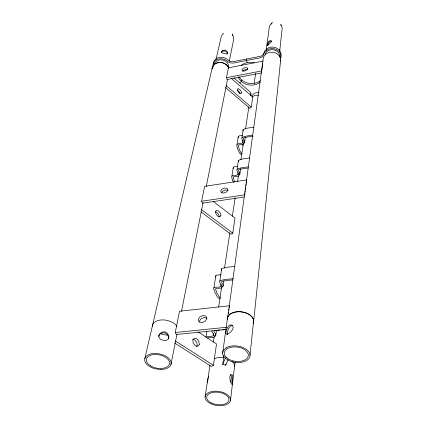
<?xml version="1.0" encoding="UTF-8"?>
<svg xmlns="http://www.w3.org/2000/svg" width="427" height="427" viewBox="0 0 427 427"><rect width="100%" height="100%" fill="white"/><g stroke="black" fill="none" stroke-linecap="round" stroke-linejoin="round"><path stroke-width="0.64" d="M207.565 382.395L209.892 365.032M230.473 400.425L235.096 362.133M212.07 330.776L212.016 331.726L213.815 334.645C212.502 337.954 208.307 335.355 205.953 337.106L206.865 331.427M234.642 266.4C230.281 267.11 225.686 266.822 221.629 268.738L219.643 282.412L221.303 285.332C220.161 288.588 216.094 286.143 213.884 287.883L213.697 289.276L214.984 291.977L215.08 293.141L216.046 294.198L217.386 297.016L218.784 298.179L220.369 298.361M221.538 270.174L221.629 268.738M249.539 157.931C245.797 158.689 241.794 158.54 238.394 160.44L236.921 170.688L238.277 173.506C237.711 175.721 235.144 175.476 233.355 175.396L231.904 176.143L231.712 177.509L232.811 181.278L233.612 182.292M238.287 161.838L238.394 160.44M253.766 127.145C250.201 127.908 246.374 127.79 243.155 129.669L241.815 139.031L243.091 141.801L242.285 143.146L241.372 143.621L238.399 143.691L237.012 144.433L236.825 145.783L237.85 149.487L239.627 153.186L240.737 154.28L241.879 154.403M243.048 131.046L243.155 129.669M232.688 382.064L232.72 375.317L231.498 374.495L230.463 375.013L229.843 376.753C229.598 379.603 230.783 382.165 231.994 384.642L232.619 382.661M227.26 334.581C227.271 331.389 228.215 328.23 230.548 325.945L232.651 325.726M250.046 355.211L253.59 320.976M253.697 321.077L280.646 60.1M207.575 338.291L208.376 337.608L213.681 337.431L215.763 335.489L215.443 333.594L213.911 331.528L214.434 330.712L220.006 329.879M220.359 297.235L219.078 296.808L217.743 293.989L216.777 292.933L216.686 291.764L215.4 289.058L216.158 288.364L221.149 288.129L223.124 286.159L222.841 284.254L221.421 282.199L221.923 281.372L227.666 280.304L232.918 279.957M279.674 51.608L282.178 28.177L281.729 25.946L280.795 24.398L281.035 25.599M235.069 182.051L234.268 181.037L233.169 177.269L233.831 176.57L238.095 176.244L239.814 174.28L239.606 172.423L238.442 170.442L238.885 169.62L243.796 168.473L248.188 168.046M242.04 153.33L241.009 152.941L239.237 149.247L238.213 145.532L238.848 144.844L242.899 144.502L244.548 142.554L244.361 140.729L243.262 138.78L243.689 137.974L248.359 136.816L253.083 136.277M223.972 355.424L222.745 364.482L225.76 365.176L225.931 363.879M266.176 50.487L269.218 27.76L269.731 25.567L272.266 22.61L271.113 24.093M215.667 277.048L215.859 275.655L217.514 274.919L221.127 274.929M228.029 316.845L228.205 315.542M228.477 313.589L228.653 312.281M228.92 310.328L229.102 309.02M229.278 307.718L229.545 305.764L179.521 311.235L175.246 332.51L176.303 334.496L226.225 329.452M244.917 193.543L244.735 194.845L201.629 201.24L202.457 203.193L244.175 197.034M245.093 192.246L245.269 190.944M245.45 189.647L245.717 187.699M245.984 185.75L246.16 184.448M246.336 183.151L246.603 181.203M262.424 65.689L261.703 70.941L226.465 77.693L227.089 79.502L261.623 72.91M262.605 64.376L262.781 63.063M222.638 353.337L227.313 319.289A13.205 8.268 7.3 0 1 241.719 311.865A13.205 8.268 7.3 0 1 253.254 322.897M233.142 168.644L233.329 167.283L234.765 166.535L237.85 166.482M238.117 137.772L238.303 136.432L239.67 135.69L242.605 135.621M174.595 342.993L211.317 366.435L213.399 365.293L216.521 343.991L198.155 331.912M201.021 211.909L230.996 234.316L232.784 233.115L234.994 218.042L213.068 201.33M225.536 87.556L249.774 108.277L251.263 107.108L252.747 96.988L231.445 78.552M254.188 83.206L255.624 73.46M215.763 335.489L216.521 330.429M223.124 286.159L223.892 280.998M239.814 174.28L240.668 168.58M244.548 142.554L245.376 137.014M213.676 333.519L213.388 335.414L215.149 336.156M221.186 284.174L220.892 286.106L222.542 286.832M238.202 172.369L237.914 174.269L239.301 174.953M243.112 140.093L242.739 142.554L244.057 143.221M205.12 396.635L207.789 378.946M213.361 342.038L214.157 336.77M218.635 307.12L221.618 287.35M224.501 268.241L229.875 232.662M232.363 216.19L235.144 197.738M237.535 181.923L238.426 175.993M240.913 159.522L243.305 143.707M245.589 128.554L248.872 106.809M213.884 287.883L215.859 275.655M231.904 176.143L233.329 167.283M237.012 144.433L238.303 136.432M246.683 58.99L246.427 60.511L247.105 62.625M279.461 50.621L279.664 49.42M241.698 79.956L241.436 81.504L239.734 82.902M250.788 94.698L250.985 93.588M250.654 95.707L250.943 94.041L250.297 92.301L249.421 91.303L233.831 77.783M267.884 45.673L268.225 43.784L269.554 41.713L271.577 41.152M230.868 382.565L231.397 377.457L231.237 375.44L230.42 374.895M170.949 364.525L176.97 334.165M181.507 311.315L203.044 202.761M206.289 186.412L227.564 79.16M229.272 61.242L233.628 39.69L233.713 37.507L232.213 33.973L232.838 35.404M201.629 201.24L204.618 186.38L246.785 179.9M226.465 77.693L228.445 67.84L263.053 61.093M216.083 59.209L221.277 36.46L222.275 34.512L223.695 33.258M207.88 378.359L208.643 376.427M144.822 358.573L212.294 67.551M222.745 364.482L225.493 357.725M225.76 365.176L228.039 359.651M158.492 336.561C159.186 333.813 162.047 332.628 164.651 332.75C167.037 333.797 169.076 336.102 168.542 338.883M199.212 321.536L200.909 318.846L204.111 317.469L206.967 318.206M221.794 192.556L222.814 191.093L225.488 189.972L227.917 190.325M196.559 346.489L197.258 345.512L196.74 342.353L194.632 339.812L192.769 339.476M242.803 71.304L243.518 70.407L245.685 69.51L247.697 69.596M221.416 52.372L222.622 51.144L224.933 50.861L226.849 52.238L227.383 53.925M241.922 137.649C245.189 135.765 249.058 135.887 252.672 135.129M237.022 169.284C240.481 167.373 244.532 167.539 248.322 166.781M219.734 280.982C223.865 279.071 228.525 279.375 232.955 278.671M222.462 329.825L226.134 329.42M175.246 332.51L226.598 327.279M215.395 211.835L216.921 212.352L218.688 214.53L219.163 216.921M242.237 144.897L243.251 145.281M237.129 90.076L238.207 90.62L239.648 92.429L239.931 93.598M175.54 341.056L213.399 365.293M201.213 209.454L232.784 233.115M226.006 85.469L251.263 107.108M212.107 68.672A8.636 7.275 13.6 0 1 219.574 62.353A8.636 7.275 13.6 0 1 228.803 67.973M152.402 326.34A12.863 7.814 11 0 1 167.368 320.437L172.033 322.15A12.863 7.814 11 0 1 176.821 326.271M167.48 335.019A11.267 6.843 11 0 1 160.808 333.829M260.176 82.224A13.413 11.342 9.1 0 1 238.095 76.887M241.111 65.411A13.413 11.342 9.1 0 1 254.102 62.881M213.137 67.092A8.561 7.243 13.7 0 1 217.231 59.433A8.561 7.243 13.7 0 1 227.255 61.13L229.48 62.721L233.11 63.127L259.872 57.869L261.249 57.415L262.888 56.15L263.923 53.887A8.711 7.521 5.9 0 1 274.662 48.886A8.711 7.521 5.9 0 1 280.678 58.376M214.338 64.231A7.328 6.197 13.7 0 1 222.318 59.929A7.328 6.197 13.7 0 1 228.696 66.713M260.39 80.671A13.376 11.326 9.1 0 1 239.205 77.015M213.297 63.634A8.54 7.232 13.7 0 1 218.581 57.565A8.54 7.232 13.7 0 1 227.564 59.615L229.785 61.205L233.404 61.605L260.086 56.353L261.463 55.894L263.101 54.635L264.132 52.377A8.684 7.51 5.9 0 1 274.839 47.376A8.684 7.51 5.9 0 1 280.838 56.855M251.93 96A7.11 5.866 7.5 0 1 259.194 92.494M265.135 54.213A7.451 6.432 5.9 0 1 273.696 49.799A7.451 6.432 5.9 0 1 279.717 56.972M251.957 97.094A8.385 6.885 7.5 0 1 258.49 95.189M280.512 61.274A8.786 7.558 6 0 0 272.65 52.211A8.786 7.558 6 0 0 263.101 59.47L227.426 319.337A13.205 8.262 7.3 0 1 242.392 312.03A13.205 8.262 7.3 0 1 253.078 323.607M214.519 358.589A12.314 7.195 8 0 1 223.556 357.767M232.363 361.605A12.314 7.195 8 0 1 234.535 366.766M212.054 68.923A8.636 7.275 13.6 0 1 219.104 62.577M220.791 62.582A8.636 7.275 13.6 0 1 222.467 62.87M223.006 63.025A8.636 7.275 13.6 0 1 228.728 68.117M225.974 331.987L226.027 333.759L226.849 334.389C229.747 333.113 232.437 331.048 233.179 327.819L232.832 325.876L231.434 324.904L229.336 325.128C227.58 327.034 226.395 329.43 225.974 331.987M267.313 43.714L267.131 45.79L271.802 41.483L270.851 40.48L268.882 41.093L267.313 43.714M158.988 335.131L159.057 337.597L160.637 339.358L163.135 340.212L165.697 340.522L167.8 339.614L168.884 337.768L168.681 335.403L167.235 333.236L164.934 331.8L162.223 332.073L159.986 333.396L158.988 335.131M206.833 318.617L205.141 321.334L201.902 322.727L199.03 321.974L198.219 319.529L199.921 316.834L203.135 315.452L205.995 316.188L206.833 318.617M227.922 189.983L226.561 191.942L223.86 193.073L221.421 192.716L220.674 191.077L222.04 189.134L224.719 188.008L227.153 188.355L227.922 189.983M199.308 344.333L197.92 346.281L195.422 345.854L193.287 343.281L192.78 340.095L194.189 338.168L196.671 338.616L198.785 341.162L199.308 344.333M247.788 68.79L246.721 70.145L244.532 71.047L242.509 70.957L241.847 69.937L242.92 68.592L245.098 67.696L247.11 67.781L247.788 68.79M222.403 50.605L221.314 51.827L222.109 52.841L226.684 54.026L227.767 53.503L227.201 51.566L225.141 50.076L222.403 50.605M220.924 215.688L219.83 216.9L217.797 216.211L216.009 214.018L215.534 211.616L216.644 210.42L218.672 211.119L220.444 213.297L220.924 215.688M226.31 347.706L223.486 350.225A13.787 8.204 7.4 0 0 236.83 362.459A13.787 8.204 7.4 0 0 248.813 351.789A13.787 8.204 7.4 0 0 226.31 347.706M241.543 92.985L240.705 93.652L239.088 92.83L237.636 91.004L237.209 89.254L238.058 88.602L239.675 89.424L241.116 91.239L241.543 92.985M160.803 369.467L155.695 368.901A13.413 7.739 10.9 0 1 146.701 355.867A13.413 7.739 10.9 0 1 168.745 358.317A13.413 7.739 10.9 0 1 160.803 369.467M230.009 397.596L227.671 394.89A12.821 7.099 8 0 0 206.599 393.966A12.821 7.099 8 0 0 216.505 405.436A12.821 7.099 8 0 0 230.009 397.596M226.913 357.89A12.073 7.184 7.4 0 0 247.495 357.794A12.073 7.184 7.4 0 0 234.594 346.9A12.073 7.184 7.4 0 0 226.913 357.89M150.4 365.758A11.748 6.779 10.9 0 0 169.332 364.156A11.748 6.779 10.9 0 0 154.003 354.527A11.748 6.779 10.9 0 0 150.4 365.758M211.269 402.907A11.225 6.218 8 0 0 228.899 400.19A11.225 6.218 8 0 0 213.249 392.312A11.225 6.218 8 0 0 211.269 402.907"/></g></svg>
